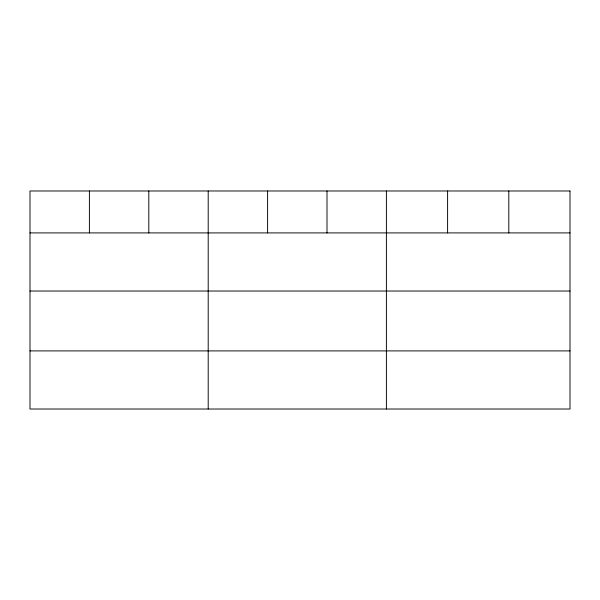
<?xml version="1.0" encoding="UTF-8"?>
<svg xmlns="http://www.w3.org/2000/svg" width="600" height="600" viewBox="0 0 600 600"><rect width="100%" height="100%" fill="white"/><g stroke="black" fill="none" stroke-linecap="round" stroke-linejoin="round"><path stroke-width="0.9" d="M30 232.913L570 232.913M30 291.03L570 291.03M30 350.903L570 350.903M508.8 190.98L508.8 232.913M447.6 190.98L447.6 232.913M386.4 190.98L386.4 409.02M327 190.98L327 232.913M267.6 190.98L267.6 232.913M208.2 190.98L208.2 409.02M148.8 190.98L148.8 232.913M89.4 190.98L89.4 232.913M570 190.98L30 190.98L30 409.02L570 409.02L570 190.98"/></g></svg>
